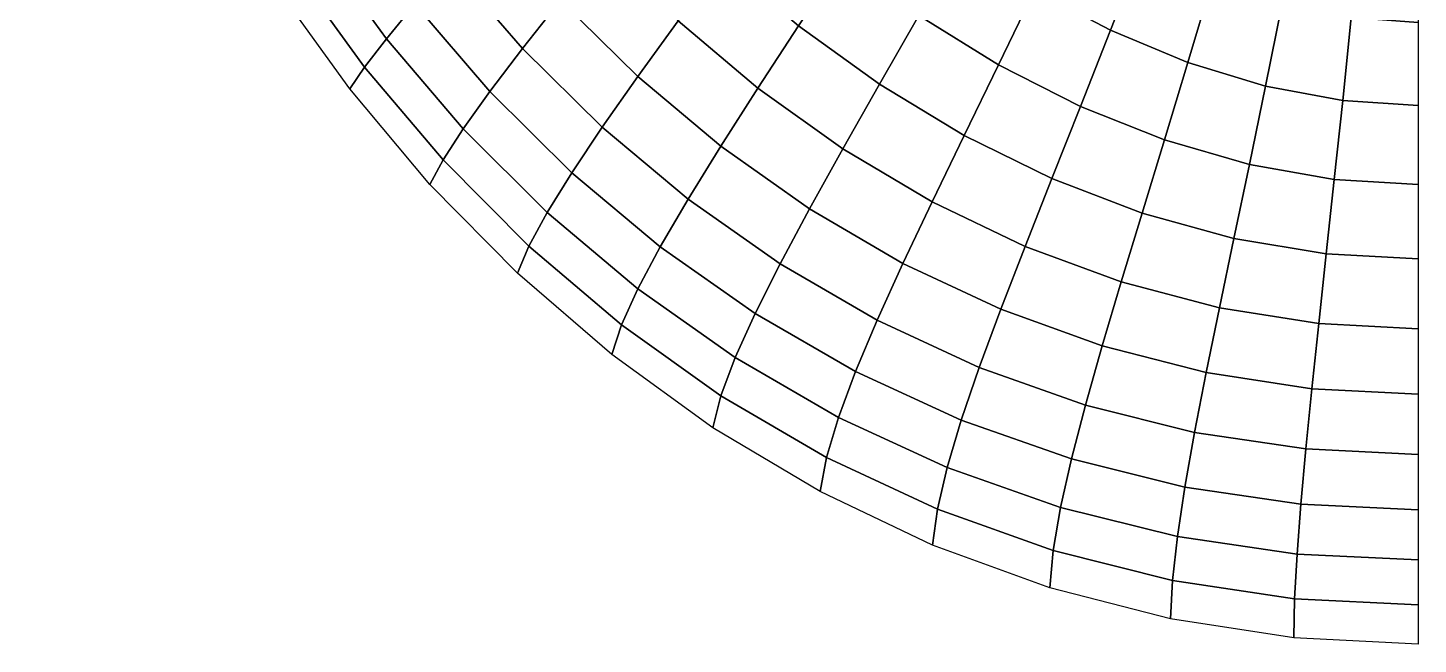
# Model space of a CAD drawing. Extents: x -0.04 to 0.34, y -0.083 to 0.58.
# Drawn here: x -0.0318 to 0.1502, y -0.083 to -0.0023 of the extents above; entities that cross this region are included whole.
import ezdxf

# ---------------------------------------------------------------- set-up
doc = ezdxf.new("R2010")
doc.units = 0
doc.header["$MEASUREMENT"] = 0
doc.layers.get('0').update_dxf_attribs({"linetype": 'CONTINUOUS'})

msp = doc.modelspace()

# ---------------------------------------------------------------- meshes
mesh = msp.add_polymesh((9, 9))
for k, corner in enumerate([(0.09297727815139895, 0.05230092852574697, 0.1738438834930224), (0.0858145137241027, 0.04246340555257988, 0.183455028679921), (0.07876479849810974, 0.03290085126320741, 0.1936291190200279), (0.07191044738011759, 0.02367530565547082, 0.2043397034961033), (0.06533322754531651, 0.01484797017258122, 0.2155589405579628), (0.05911433304001018, 0.006479164055641862, 0.2272576707382304), (0.05333436099108085, -0.001371717108709758, 0.2394054926939244), (0.04807328948900375, -0.008646240542395711, 0.2519708424748965), (0.04341045720642295, -0.01528697303430326, 0.2649210758117282), (0.08609822086037938, 0.05924984562185043, 0.174029755837716), (0.07835558384924629, 0.04994596832046816, 0.1836507438607414), (0.07076816981277806, 0.04087413306271404, 0.1938309046588617), (0.06341677448917055, 0.03210121098361784, 0.2045435358050294), (0.05638153190405665, 0.0236933294538979, 0.2157605427785004), (0.04974188368801019, 0.01571583336639981, 0.2274525129049961), (0.04357655033529123, 0.008233248369518664, 0.2395887927537866), (0.03796350448438385, 0.001309246139088005, 0.2521375687873051), (0.03297994629527184, -0.004993388224850959, 0.2650659510503476), (0.0795337611948373, 0.06658194490252423, 0.174219434442028), (0.07128182951925838, 0.05786624804662321, 0.183850466860964), (0.06322984666440218, 0.04933968052392745, 0.1940368224268184), (0.05545536964477266, 0.04107315056422212, 0.2047515421544114), (0.04803517744717017, 0.03313691936439933, 0.2159662733721547), (0.04104523495485896, 0.02560056740984806, 0.2276513450137432), (0.03456065915419632, 0.01853296248961001, 0.2397758463984924), (0.02865568771846522, 0.01200222948488761, 0.2523077092904117), (0.02340365005698369, 0.006075722006076978, 0.2652137930174029), (0.07334422648890265, 0.07420565062184825, 0.1744091130463399), (0.06465087239296424, 0.06613092339730131, 0.1840501898611869), (0.05620358283911103, 0.05820349380275558, 0.1942427401947751), (0.04807528624285134, 0.05049722615553365, 0.2049595485037934), (0.04033801667684617, 0.04308543447148172, 0.2161720039658091), (0.03306287240174416, 0.0360408538213115, 0.2278501771224904), (0.02631997702069661, 0.02943561312749288, 0.2399629000431983), (0.0201784433664785, 0.02334120946937879, 0.2524778497935182), (0.01470634022243483, 0.01782848396050007, 0.2653616349844581), (0.0675865256349793, 0.08203195891973603, 0.1745949853910335), (0.05851629685156007, 0.07464971050948122, 0.1842459050420072), (0.04973846333709614, 0.06737508564488093, 0.1944445258336088), (0.04132027738508742, 0.06028352722462604, 0.2051633808127196), (0.03332798296512546, 0.05345002263625021, 0.2163736061863465), (0.02582676896862007, 0.04694908004638987, 0.2280450192892559), (0.01888072541259539, 0.04085470588345275, 0.2401462001030605), (0.0125528027243223, 0.03524038356872761, 0.2526445761059269), (0.00690477422097785, 0.03017905354885486, 0.2655065102230775), (0.06231502486048318, 0.08997450581910926, 0.1747732452164906), (0.05292868431546999, 0.08333544329820408, 0.1844336045840225), (0.04388010047614027, 0.07676757425534686, 0.1946380472141968), (0.03523015376911448, 0.07034623637923443, 0.2053588650407341), (0.0270386069842144, 0.06414640275552963, 0.2165669516606505), (0.01936405345153186, 0.05824266288896252, 0.2282318815720584), (0.0122638684972583, 0.0527092046798725, 0.2403219929932356), (0.005794164314344485, 0.04761979740003031, 0.2528044740369401), (9.748374558526951e-06, 0.04304777571010843, 0.2656454520048251), (0.05758228085743849, 0.09794946053490139, 0.1749400862630926), (0.04793647909156801, 0.09210394745142625, 0.1846092806678306), (0.03867163517422983, 0.08629753758375114, 0.1948191722074162), (0.02984192040653016, 0.08060346394328843, 0.2055418271473813), (0.0215002861421259, 0.07509468002323882, 0.216747912015604), (0.01369840722033661, 0.0698438452494361, 0.2284067740289162), (0.006486628978133624, 0.06492331116289018, 0.2404865251288799), (-8.608201041820918e-05, 0.06040510836842494, 0.2529541293958599), (-0.00597218332915056, 0.05636093428187672, 0.265775493601265), (0.05343963402297619, 0.1058753062661182, 0.1750917022712216), (0.04358668900733581, 0.1008737815391119, 0.1847689254740288), (0.03415454717656746, 0.09588471393775122, 0.1949837686841441), (0.02519069644274491, 0.09097690807482572, 0.2057080930922051), (0.01674131179618882, 0.08621896636534321, 0.2169123588780902), (0.008851194427506315, 0.0816792785019691, 0.228565706717848), (0.001563714701276198, 0.07742601145975869, 0.2406360429251497), (-0.00507924085874184, 0.0735271000550679, 0.2530901279919884), (-0.01103731842422712, 0.07005023808212596, 0.2658936682839614), (0.04993767532285337, 0.1136725539495973, 0.175224286981259), (0.03992543679016453, 0.1095658989481569, 0.1849085311832147), (0.03036929268134198, 0.105451611038015, 0.1951277045152576), (0.02131043902924584, 0.1013914109409748, 0.2058534888347497), (0.01278867764108976, 0.09744688479599906, 0.2170561638749924), (0.004842351450551619, 0.09367947715405633, 0.2287046896968717), (-0.002491716039947078, 0.09015048432527606, 0.2407667927972016), (-0.009178277057016515, 0.08692104809495693, 0.2532090556346281), (-0.01518371143629399, 0.08405214982407005, 0.2659970093244783)]):
    mesh.set_mesh_vertex(divmod(k, 9), corner)
mesh = msp.add_polymesh((9, 5))
for k, corner in enumerate([(0.04341045720642295, -0.01528697303430326, 0.2649210758117282), (0.03942454480942487, -0.02123751521154227, 0.2782225532078188), (0.03619355821363196, -0.02644253323827184, 0.2918407276131006), (0.03379481373205212, -0.03084778786323139, 0.3057402344500962), (0.03230492515632594, -0.03440016074369479, 0.3198849837569123), (0.03297994629527184, -0.004993388224850959, 0.2650659510503476), (0.02870228099246158, -0.01061278659527809, 0.2783400596779188), (0.02520609863671847, -0.01548802593378373, 0.2919251139933832), (0.02256615618224461, -0.01955915405456321, 0.3057855239617704), (0.0208563618695739, -0.02276721297270545, 0.3198849837569123), (0.02340365005698369, 0.006075722006076978, 0.2652137930174029), (0.01887694091066133, 0.0008199959488968123, 0.2784599724238572), (0.01514699656804491, -0.003699214964584252, 0.2920112284224088), (0.01228427376851321, -0.007417021599164242, 0.305831740903718), (0.01035823135177899, -0.0102693997182024, 0.3198849837569123), (0.01470634022243483, 0.01782848396050007, 0.2653616349844581), (0.009970661970577333, 0.01296759925805469, 0.2785798851697954), (0.006037301251925975, 0.00882801876055228, 0.2920973428514345), (0.002971024715729798, 0.005478487545370614, 0.3058779578456656), (0.0008354519255731607, 0.002987015093662615, 0.3198849837569124), (0.00690477422097785, 0.03017905354885486, 0.2655065102230775), (0.001997201889483435, 0.02574309467934399, 0.2786973916398955), (-0.00211059443750522, 0.02200430700545186, 0.292181729231717), (-0.00536056442305427, 0.01903389598328364, 0.3059232473573398), (-0.00769595100819459, 0.01690245818035696, 0.3198849837569124), (9.748374558526951e-06, 0.04304777571010843, 0.2656454520048251), (-0.005035914501492378, 0.03906602475855769, 0.2788100855583192), (-0.009290736310031356, 0.03574696639897756, 0.2922626595145136), (-0.01270403616965748, 0.03316254656026829, 0.3059666820084678), (-0.01522656668183647, 0.03138422380099049, 0.3198849837569124), (-0.00597218332915056, 0.05636093428187672, 0.265775493601265), (-0.0111255981219533, 0.0528621417063404, 0.278915560649228), (-0.01550175238602652, 0.04997972826589403, 0.2923384056510813), (-0.0190576080516684, 0.04778432672308885, 0.3060073343687762), (-0.02175169175584707, 0.04634619620429903, 0.3198849837569124), (-0.01103731842422712, 0.07005023808212596, 0.2658936682839614), (-0.01627174141979343, 0.06706287004932521, 0.2790114106367841), (-0.02074535065842359, 0.06463218353579303, 0.2924072395926769), (-0.02442263994231791, 0.06282510218725945, 0.3060442770079918), (-0.02726978702936184, 0.06170827936865497, 0.3198849837569125), (-0.01518371143629399, 0.08405214982407005, 0.2659970093244783), (-0.02047607393919532, 0.08160460494893251, 0.279095229245149), (-0.02502513687377989, 0.07963905789374404, 0.2924674332905577), (-0.02880242790021431, 0.0782159774086344, 0.3060765824958414), (-0.03178126291486522, 0.07739565234483359, 0.3198849837569125)]):
    mesh.set_mesh_vertex(divmod(k, 5), corner)
mesh = msp.add_polymesh((9, 9))
for k, corner in enumerate([(0.1502084142881691, 0.02172974129833283, 0.1729506812359282), (0.1502084142881691, 0.009838589040695789, 0.1825145270601428), (0.1502084142881691, -0.001560852507100696, 0.1926594460525264), (0.1502084142881691, -0.01244021892891545, 0.2033601953358026), (0.1502084142881691, -0.02277243987439559, 0.2145901489998849), (0.1502084142881691, -0.03253180641619324, 0.2263213643532272), (0.1502084142881691, -0.04169403501965419, 0.2385246514506272), (0.1502084142881691, -0.05023632796580402, 0.2511696457244819), (0.1502084142881691, -0.05813743007728012, 0.2642248835387723), (0.1436982178162063, 0.02229370740118264, 0.1729690781574167), (0.1425855464784787, 0.010432960008113, 0.1825338981872547), (0.1414554395523358, -0.0009407843625262036, 0.1926794180099536), (0.1403293564608033, -0.01179822415184728, 0.2033803698646724), (0.1392287453455066, -0.02211134248477298, 0.2146101028032828), (0.1381750425435684, -0.03185347403891492, 0.2263406490728047), (0.137189672097607, -0.04099936855048258, 0.2385427937773713), (0.1362940453002011, -0.04952525079919812, 0.2511861476461879), (0.1355095602741024, -0.05740887692297281, 0.2642392227262124), (0.136795526301915, 0.02394572951599305, 0.1730217314154698), (0.1346217706678237, 0.01217886615101382, 0.1825893396889888), (0.1324241613664581, 0.0008856726259545145, 0.1927365791294868), (0.130242092391866, -0.009902007876650964, 0.2034381107576447), (0.1281149141685408, -0.02015359000621353, 0.214667211964732), (0.1260819315311801, -0.02983981171530536, 0.2263958432702161), (0.1241824018322542, -0.0389327964381978, 0.2385947183677077), (0.1224555331827, -0.04740611182200127, 0.251233377284174), (0.1209404828306735, -0.05523482486427489, 0.2642802624695756), (0.1296124946949549, 0.02661744872850824, 0.1731048347504694), (0.1264359184222753, 0.01501040588433633, 0.1826768437459426), (0.1232391178444721, 0.003856227346508367, 0.1928267972820029), (0.1200760342256489, -0.006809470629241643, 0.2035292439742636), (0.1170005142995437, -0.01695228723846998, 0.2147573481111156), (0.1140663058863146, -0.02653910039329133, 0.2264829570034799), (0.1113270537866454, -0.03553812680590807, 0.2386766716367928), (0.1088362959646816, -0.04391897874089801, 0.2513079204477424), (0.1066474600304968, -0.0516527172950505, 0.264345036040426), (0.122256022205648, 0.03023044184298462, 0.173214581902797), (0.1181406141311142, 0.01884979141636323, 0.1827924025387136), (0.1140176690027042, 0.007894843246432304, 0.1929459403383791), (0.1099524450880212, -0.002594117610619007, 0.2036495954740732), (0.1060100388249062, -0.01257796558154767, 0.214876382869317), (0.1022553773176667, -0.02201879492812364, 0.2265980003306146), (0.09875321130805254, -0.03087997706397139, 0.2387848999997832), (0.09556810864069326, -0.03912621469356092, 0.2514063629461953), (0.09276444824131441, -0.04672359263865089, 0.2644305767103275), (0.1148260523142184, 0.03469839259013141, 0.1733471666128344), (0.1098402672680557, 0.02360991300671089, 0.1829320082478994), (0.1048676749710807, 0.01291470368899694, 0.1930898761694926), (0.09998180324761413, 0.002658307758830025, 0.2037949912166178), (0.09525593678831862, -0.007114823529958292, 0.2150201878662192), (0.09076310587650199, -0.01636138762419725, 0.2267369833096385), (0.08657607582768839, -0.02503928464580274, 0.2389156498718351), (0.08276733717206658, -0.03310766837366752, 0.2515252905888349), (0.07940909660733492, -0.04052699410617122, 0.2645339177508444), (0.1074147060192295, 0.03992953631657969, 0.1734987826209634), (0.1016300487303637, 0.02919722621522891, 0.1830916530540976), (0.0958863122097629, 0.01882155082442627, 0.1932544726462206), (0.09026245820998008, 0.0088536143323934, 0.2039612571614416), (0.0848371123755996, -0.0006564936202264615, 0.2151846347287055), (0.07968854865847846, -0.009659750748425955, 0.22689591599857), (0.07489467471901162, -0.01810825227507062, 0.239065167668105), (0.07053301835434295, -0.0259552583025171, 0.2516612891849636), (0.06668071499158518, -0.03315523828574718, 0.2646520924335408), (0.1001061865521578, 0.04582902035682657, 0.1736656236675654), (0.09359577830278437, 0.03551453957013373, 0.1832673291379055), (0.08715994336917349, 0.0255169093043135, 0.19343559763944), (0.08088048297371292, 0.01589282299772932, 0.2041442192680887), (0.07483875992017924, 0.006698044625992994, 0.2153655950836589), (0.0691156782650027, -0.002012639677356765, 0.2270708084554279), (0.06379166427471344, -0.01018546756708516, 0.2392296998037493), (0.05894664872291672, -0.01776774388506719, 0.2518109445438834), (0.05466005057647766, -0.02470788140369229, 0.2647821340299807), (0.09297727815139895, 0.05230092852574697, 0.1738438834930224), (0.0858145137241027, 0.04246340555257988, 0.183455028679921), (0.07876479849810974, 0.03290085126320741, 0.1936291190200279), (0.07191044738011759, 0.02367530565547082, 0.2043397034961033), (0.06533322754531651, 0.01484797017258122, 0.2155589405579628), (0.05911433304001018, 0.006479164055641862, 0.2272576707382304), (0.05333436099108085, -0.001371717108709758, 0.2394054926939244), (0.04807328948900375, -0.008646240542395711, 0.2519708424748965), (0.04341045720642295, -0.01528697303430326, 0.2649210758117282)]):
    mesh.set_mesh_vertex(divmod(k, 9), corner)
mesh = msp.add_polymesh((9, 5))
for k, corner in enumerate([(0.1502084142881691, -0.05813743007728012, 0.2642248835387723), (0.1502084142881691, -0.06537768160607516, 0.2776578804777816), (0.1502084142881691, -0.0719390671514819, 0.2914352121747461), (0.1502084142881691, -0.07780526048652736, 0.3055225974793198), (0.1502084142881691, -0.08296166518135872, 0.3198849837569122), (0.1355095602741024, -0.05740887692297281, 0.2642392227262124), (0.134857601589369, -0.06462958692220844, 0.2776695108109997), (0.1343595399185016, -0.07116835322308757, 0.2914435644103372), (0.1340367317305374, -0.0770078251790205, 0.3055270800589736), (0.133910519024967, -0.08213236939950597, 0.3198849837569122), (0.1209404828306735, -0.05523482486427489, 0.2642802624695756), (0.1196763556828995, -0.0623955533199092, 0.2777027976267618), (0.1187022029727712, -0.06886651324937154, 0.2914674690846151), (0.1180570210789276, -0.07462756258999881, 0.3055399095110861), (0.1177797504976262, -0.079660240641928, 0.3198849837569122), (0.1066474600304968, -0.0516527172950505, 0.264345036040426), (0.1048138600319535, -0.05871190207217514, 0.2777553346492298), (0.1033886935649518, -0.06507063712928329, 0.2915051981488371), (0.1024250392101667, -0.07070461307981701, 0.3055601584053841), (0.101975854303466, -0.075591145249162, 0.3198849837569122), (0.09276444824131441, -0.04672359263865089, 0.2644305767103275), (0.09040641462461158, -0.05363962522569943, 0.2778247156025653), (0.08855799294719252, -0.05984330011634609, 0.2915550235542599), (0.0872829646194318, -0.06530511847189735, 0.3055868993115946), (0.08664490348857906, -0.0699971313518779, 0.3198849837569122), (0.07940909660733492, -0.04052699410617122, 0.2645339177508444), (0.0765732687473169, -0.04725906328521279, 0.2779085342109301), (0.0743314686894701, -0.05326706477072363, 0.2916152172521406), (0.07275500542213803, -0.05851561266297511, 0.3056192047994442), (0.07191487609001818, -0.06297078057855665, 0.3198849837569122), (0.06668071499158518, -0.03315523828574718, 0.2646520924335408), (0.06341449628109813, -0.03966391249635648, 0.2780043841984862), (0.06081067982182181, -0.04543829037422298, 0.2916840511937364), (0.05894516004745337, -0.05043670567143566, 0.3056561474386598), (0.05789340029903683, -0.05461884830102126, 0.3198849837569123), (0.05466005057647766, -0.02470788140369229, 0.2647821340299807), (0.05101076211661432, -0.03095543881248353, 0.2781098592893952), (0.04807713553663434, -0.03646115585341225, 0.291759797330304), (0.045936971053892, -0.04117698551748439, 0.3056967997989682), (0.04466750656927926, -0.0450561232224882, 0.3198849837569123), (0.04341045720642295, -0.01528697303430326, 0.2649210758117282), (0.03942454480942487, -0.02123751521154227, 0.2782225532078188), (0.03619355821363196, -0.02644253323827184, 0.2918407276131006), (0.03379481373205212, -0.03084778786323139, 0.3057402344500962), (0.03230492515632594, -0.03440016074369479, 0.3198849837569123)]):
    mesh.set_mesh_vertex(divmod(k, 5), corner)

doc.saveas('drawing.dxf')
